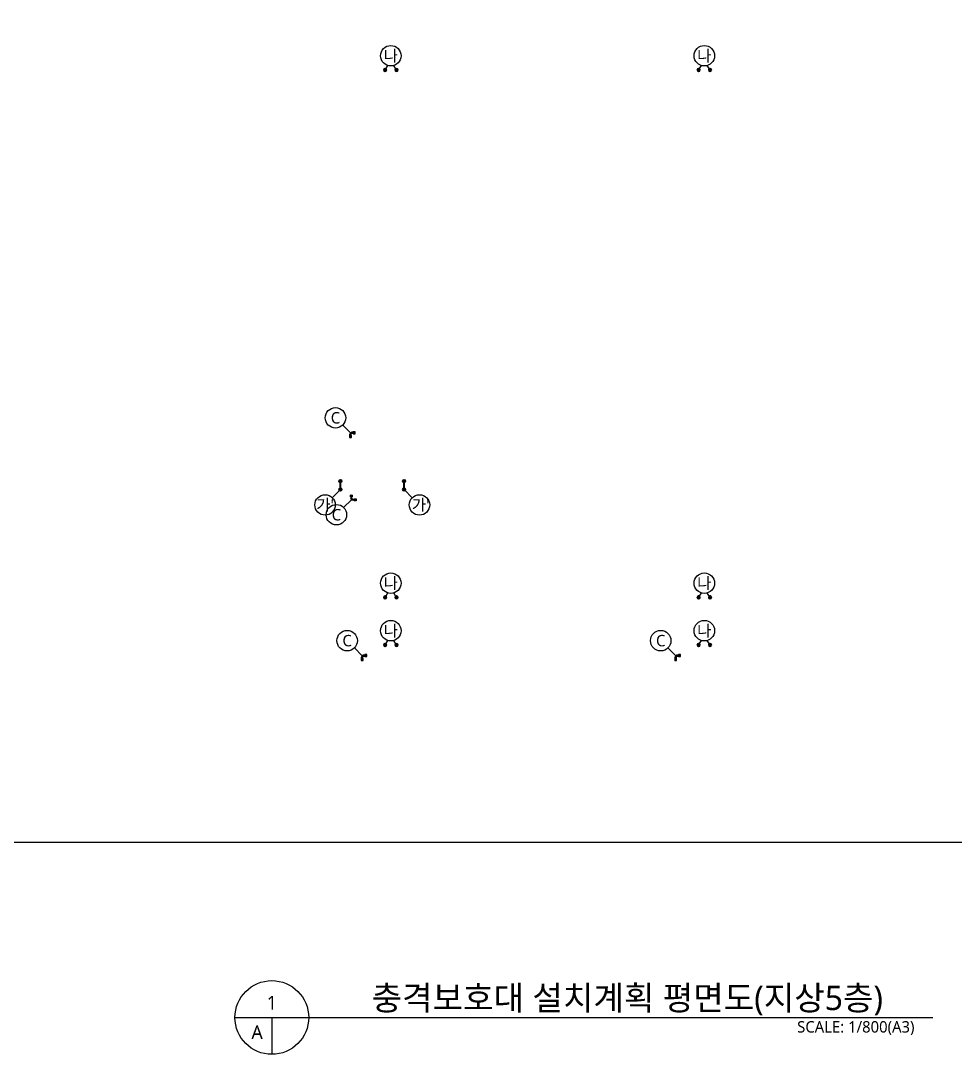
# Model space of a CAD drawing. Header units: millimetres. Extents: x 0 to 323546, y -1160640 to 197746.
# Drawn here: x 98374 to 196748, y -1137539 to -1028769 of the extents above; entities that cross this region are included whole.
import ezdxf
from ezdxf.enums import TextEntityAlignment as Align

# ---------------------------------------------------------------- set-up
doc = ezdxf.new("R2010")
doc.units = ezdxf.units.MM
doc.header["$LTSCALE"] = 1000
doc.header["$MEASUREMENT"] = 0
doc.layers.get('0').update_dxf_attribs({"linetype": 'CONTINUOUS'})
doc.layers.get('Defpoints').update_dxf_attribs({"color": 171, "linetype": 'CONTINUOUS'})
for name, color, linetype in [('A-TEX', 3, 'CONTINUOUS'), ('FLA', 2, 'CONTINUOUS'), ('LEAD', 7, 'CONTINUOUS'), ('POST', 5, 'CONTINUOUS'), ('POST-Bolt', 254, 'CONTINUOUS'), ('POST-c', 254, 'CONTINUOUS'), ('SYM', 7, 'CONTINUOUS'), ('TEXT', 3, 'CONTINUOUS')]:
    doc.layers.add(name, color=color, linetype=linetype)
doc.styles.add('나눔바른고딕', font='NanumBarunGothic.ttf')

# ---------------------------------------------------------------- blocks, each defined once
blk = doc.blocks.new('gfdsgfrdsfsda')
at = {"layer": 'FLA'}
h = blk.add_hatch(color=252, dxfattribs=at)
edge = h.paths.add_edge_path()
edge.add_arc((875466.7392006592, 1894813.961675034), 10, 404.99999999999994, 764.9999999999999, ccw=False)
h = blk.add_hatch(color=252, dxfattribs=at)
edge = h.paths.add_edge_path()
edge.add_arc((875572.8052178362, 1894857.895657857), 10, 359.99999999999994, 719.9999999999999, ccw=False)
h = blk.add_hatch(color=252, dxfattribs=at)
edge = h.paths.add_edge_path()
edge.add_arc((875678.871235015, 1894813.961675035), 10, 315, 674.9999999999999, ccw=False)
h = blk.add_hatch(color=252, dxfattribs=at)
edge = h.paths.add_edge_path()
edge.add_arc((876366.739200656, 1894813.961675034), 10, 404.99999999999994, 764.9999999999999, ccw=False)
h = blk.add_hatch(color=252, dxfattribs=at)
edge = h.paths.add_edge_path()
edge.add_arc((876472.8052178329, 1894857.895657857), 10, 359.99999999999994, 719.9999999999999, ccw=False)
h = blk.add_hatch(color=252, dxfattribs=at)
edge = h.paths.add_edge_path()
edge.add_arc((876578.8712350117, 1894813.961675035), 10, 315, 674.9999999999999, ccw=False)
h = blk.add_hatch(color=252, dxfattribs=at)
edge = h.paths.add_edge_path()
edge.add_arc((875422.8052178371, 1894707.895657856), 10, 449.99999999999994, 809.9999999999999, ccw=False)
h = blk.add_hatch(color=252, dxfattribs=at)
edge = h.paths.add_edge_path()
edge.add_arc((875466.7392006592, 1894601.829640679), 10, 494.9999999999999, 854.9999999999999, ccw=False)
h = blk.add_hatch(color=252, dxfattribs=at)
edge = h.paths.add_edge_path()
edge.add_arc((875572.805217838, 1894557.895657857), 10, 180, 539.9999999999999, ccw=False)
h = blk.add_hatch(color=252, dxfattribs=at)
edge = h.paths.add_edge_path()
edge.add_arc((875678.871235015, 1894601.82964068), 10, 225, 585, ccw=False)
h = blk.add_hatch(color=252, dxfattribs=at)
edge = h.paths.add_edge_path()
edge.add_arc((875722.8052178371, 1894707.895657857), 10, 269.99999999999994, 629.9999999999999, ccw=False)
h = blk.add_hatch(color=252, dxfattribs=at)
edge = h.paths.add_edge_path()
edge.add_arc((876322.8052178338, 1894707.895657856), 10, 449.99999999999994, 809.9999999999999, ccw=False)
h = blk.add_hatch(color=252, dxfattribs=at)
edge = h.paths.add_edge_path()
edge.add_arc((876366.739200656, 1894601.829640679), 10, 494.9999999999999, 854.9999999999999, ccw=False)
h = blk.add_hatch(color=252, dxfattribs=at)
edge = h.paths.add_edge_path()
edge.add_arc((876472.8052178348, 1894557.895657857), 10, 180, 539.9999999999999, ccw=False)
h = blk.add_hatch(color=252, dxfattribs=at)
edge = h.paths.add_edge_path()
edge.add_arc((876578.8712350117, 1894601.82964068), 10, 225, 585, ccw=False)
h = blk.add_hatch(color=252, dxfattribs=at)
edge = h.paths.add_edge_path()
edge.add_arc((876622.8052178338, 1894707.895657857), 10, 269.99999999999994, 629.9999999999999, ccw=False)
at = {"layer": 'FLA', "color": 252}
for centre, radius in [((875572.8052178385, 1894707.895657856), 160), ((875466.7392006597, 1894813.961675034), 10), ((875572.8052178366, 1894857.895657856), 10), ((875678.8712350155, 1894813.961675035), 10), ((876472.8052178352, 1894707.895657856), 160), ((876366.7392006564, 1894813.961675034), 10), ((876472.8052178334, 1894857.895657856), 10), ((876578.8712350122, 1894813.961675035), 10), ((875422.8052178376, 1894707.895657856), 10), ((875466.7392006597, 1894601.829640679), 10), ((875572.8052178385, 1894557.895657856), 10), ((875678.8712350155, 1894601.829640679), 10), ((875722.8052178376, 1894707.895657856), 10), ((876322.8052178343, 1894707.895657856), 10), ((876366.7392006564, 1894601.829640679), 10), ((876472.8052178352, 1894557.895657856), 10), ((876578.8712350122, 1894601.829640679), 10), ((876622.8052178343, 1894707.895657856), 10)]:
    blk.add_circle(centre, radius, dxfattribs=at)
at = {"layer": 'POST'}
for p, q in [((876472.8052178348, 1894757.895657857), (875572.805217839, 1894757.895657857)), ((875572.805217839, 1894657.895657857), (876472.8052178348, 1894657.895657857))]:
    blk.add_line(p, q, dxfattribs=at)
for points in [[(875672.805217839, 1894757.895657857), (875672.805217839, 1894807.895657857), (875472.805217839, 1894807.895657857), (875472.805217839, 1894607.895657857), (875672.805217839, 1894607.895657857), (875672.805217839, 1894657.895657857)], [(876372.8052178348, 1894757.895657857), (876372.8052178348, 1894807.895657857), (876572.8052178348, 1894807.895657857), (876572.8052178348, 1894607.895657857), (876372.8052178348, 1894607.895657857), (876372.8052178348, 1894657.895657857)]]:
    blk.add_lwpolyline(points, dxfattribs=at)
for centre, start, end in [((875572.8052178394, 1894707.895657857), 90, 270), ((875572.8052178394, 1894707.895657857), 270, 90), ((876472.8052178352, 1894707.895657857), 90, 270), ((876472.8052178352, 1894707.895657857), 270, 90)]:
    blk.add_arc(centre, 49.99999999998544, start, end, dxfattribs=at)
at = {"layer": 'POST-Bolt', "color": 252}
for p, q in [((875488.305217839, 1894777.895657857), (875517.305217839, 1894777.895657857)), ((875502.805217839, 1894763.395657857), (875502.805217839, 1894792.395657857)), ((875657.305217839, 1894777.895657857), (875628.305217839, 1894777.895657857)), ((875642.805217839, 1894763.395657857), (875642.805217839, 1894792.395657857)), ((876388.3052178348, 1894777.895657857), (876417.3052178348, 1894777.895657857)), ((876402.8052178348, 1894763.395657857), (876402.8052178348, 1894792.395657857)), ((876557.3052178348, 1894777.895657857), (876528.3052178348, 1894777.895657857)), ((876542.8052178348, 1894763.395657857), (876542.8052178348, 1894792.395657857)), ((875488.305217839, 1894637.895657857), (875517.305217839, 1894637.895657857)), ((875502.805217839, 1894652.395657857), (875502.805217839, 1894623.395657857)), ((875657.305217839, 1894637.895657857), (875628.305217839, 1894637.895657857)), ((875642.805217839, 1894652.395657857), (875642.805217839, 1894623.395657857)), ((876388.3052178348, 1894637.895657857), (876417.3052178348, 1894637.895657857)), ((876402.8052178348, 1894652.395657857), (876402.8052178348, 1894623.395657857)), ((876557.3052178348, 1894637.895657857), (876528.3052178348, 1894637.895657857)), ((876542.8052178348, 1894652.395657857), (876542.8052178348, 1894623.395657857))]:
    blk.add_line(p, q, dxfattribs=at)
for centre in [(875502.8052178394, 1894777.895657857), (875642.8052178394, 1894777.895657857), (876402.8052178352, 1894777.895657857), (876542.8052178352, 1894777.895657857), (875502.8052178394, 1894637.895657857), (875642.8052178394, 1894637.895657857), (876402.8052178352, 1894637.895657857), (876542.8052178352, 1894637.895657857)]:
    blk.add_circle(centre, 4.499999999998691, dxfattribs=at)
at = {"layer": 'POST-c'}
for p, q in [((875572.805217839, 1894607.895657857), (875572.805217839, 1894807.895657857)), ((876472.8052178348, 1894607.895657857), (876472.8052178348, 1894807.895657857)), ((876572.8052178348, 1894707.895657857), (875472.805217839, 1894707.895657857))]:
    blk.add_line(p, q, dxfattribs=at)
blk = doc.blocks.new('SDFASDFFAE')
at = {"layer": 'LEAD'}
blk.add_lwpolyline([(1745.66518067813, -2160.824792437255), (926.2621063297847, -2980.227866783738)], dxfattribs=at)
blk.add_circle((164.0669447375694, -3742.423028375953), 1077.906734698216, dxfattribs=at)
at = {"layer": 'POST', "rotation": 90}
blk.add_blockref('gfdsgfrdsfsda', (1896488.916177593, -877698.2746712193), dxfattribs=at)
at = {"layer": 'A-TEX', "style": '나눔바른고딕'}
blk.add_text("가'", height=1200, dxfattribs=at).set_placement((164.0669447375694, -3742.423028375953), align=Align.MIDDLE_CENTER)
blk = doc.blocks.new('SDFEW')
at = {"layer": 'LEAD'}
blk.add_lwpolyline([(1067.061122460291, 694.4061369374394), (1886.464196808636, -124.9969374090433)], dxfattribs=at)
blk.add_circle((2648.659358400851, -887.1920990012586), 1077.906734698216, dxfattribs=at)
at = {"layer": 'POST', "rotation": 89.99999999999999}
blk.add_blockref('gfdsgfrdsfsda', (1895739.60144126, -874843.0437418446), dxfattribs=at)
at = {"layer": 'A-TEX', "style": '나눔바른고딕'}
blk.add_text("가'", height=1200, dxfattribs=at).set_placement((2773.485988084227, -887.1920990012586), align=Align.MIDDLE_CENTER)
blk = doc.blocks.new('봉형 충격보호대')
at = {"layer": 'FLA'}
h = blk.add_hatch(color=252, dxfattribs=at)
edge = h.paths.add_edge_path()
edge.add_arc((-150.0000000009313, 2.328306436538696e-09), 10, -90, 270)
h = blk.add_hatch(color=252, dxfattribs=at)
edge = h.paths.add_edge_path()
edge.add_arc((-106.0660171778873, 106.0660171792842), 10, -135, 225)
h = blk.add_hatch(color=252, dxfattribs=at)
edge = h.paths.add_edge_path()
edge.add_arc((0, 150.000000001397), 10, -180, 180)
h = blk.add_hatch(color=252, dxfattribs=at)
edge = h.paths.add_edge_path()
edge.add_arc((106.0660171778873, 106.0660171792842), 10, -225, 135)
h = blk.add_hatch(color=252, dxfattribs=at)
edge = h.paths.add_edge_path()
edge.add_arc((149.9999999990687, 4.656612873077393e-10), 10, 90, 450)
h = blk.add_hatch(color=252, dxfattribs=at)
edge = h.paths.add_edge_path()
edge.add_arc((-106.0660171788186, -106.0660171764903), 10, -45, 314.9999999999999)
h = blk.add_hatch(color=252, dxfattribs=at)
edge = h.paths.add_edge_path()
edge.add_arc((-9.313225746154785e-10, -149.999999998603), 10, 0, 360)
h = blk.add_hatch(color=252, dxfattribs=at)
edge = h.paths.add_edge_path()
edge.add_arc((106.0660171769559, -106.0660171764903), 10, 45, 404.9999999999999)
at = {"layer": 'FLA', "color": 252}
for centre, radius in [((0, 0), 160), ((-150, 1.862645149230957e-09), 10), ((-106.0660171778873, 106.0660171788186), 10), ((0, 150.0000000009313), 10), ((106.0660171778873, 106.0660171788186), 10), ((150, 0), 10), ((-106.0660171788186, -106.0660171769559), 10), ((0, -149.9999999990687), 10), ((106.0660171778873, -106.0660171769559), 10)]:
    blk.add_circle(centre, radius, dxfattribs=at)
at = {"layer": 'POST'}
for p, q in [((99.99999999906868, 4.656612873077393e-10), (-100.0000000009313, 4.656612873077393e-10)), ((-9.313225746154785e-10, -99.99999999953434), (-9.313225746154785e-10, 100.0000000004657))]:
    blk.add_line(p, q, dxfattribs=at)
blk.add_lwpolyline([(49.99999999906868, 100.0000000004657), (-100.0000000009313, 100.0000000004657), (-100.0000000009313, -99.99999999953434), (99.99999999906868, -99.99999999953434), (99.99999999906868, 100.0000000004657), (49.99999999906868, 100.0000000004657)], dxfattribs=at)
for start, end in [(0, 180), (180, 0)]:
    blk.add_arc((-9.313225746154785e-10, 0), 49.99999999998544, start, end, dxfattribs=at)
at = {"layer": 'POST-Bolt', "color": 252}
for p, q in [((-55.50000000093132, 70.00000000046566), (-84.50000000093132, 70.00000000046566)), ((-70.00000000093132, 84.50000000046566), (-70.00000000093132, 55.50000000046566)), ((55.49999999906868, 70.00000000046566), (84.49999999906868, 70.00000000046566)), ((69.99999999906868, 84.50000000046566), (69.99999999906868, 55.50000000046566)), ((-55.50000000093132, -69.99999999953434), (-84.50000000093132, -69.99999999953434)), ((-70.00000000093132, -84.49999999953434), (-70.00000000093132, -55.49999999953434)), ((55.49999999906868, -69.99999999953434), (84.49999999906868, -69.99999999953434)), ((69.99999999906868, -84.49999999953434), (69.99999999906868, -55.49999999953434))]:
    blk.add_line(p, q, dxfattribs=at)
for centre in [(-70.00000000093132, 70), (69.99999999906868, 70), (-70.00000000093132, -70), (69.99999999906868, -70)]:
    blk.add_circle(centre, 4.499999999998691, dxfattribs=at)
blk = doc.blocks.new('ASRAWER')
for p, q in [((2207.249763377011, -2210.140181708033), (2457.578879949491, -1776.557433201)), ((3336.539085261524, -2210.140181707917), (3086.20996869207, -1776.557433200651))]:
    blk.add_line(p, q)
at = {"layer": 'LEAD'}
blk.add_circle((2771.894424320199, -745.4955207656603), 1077.906734698216, dxfattribs=at)
at = {"layer": 'POST', "extrusion": (0, 0, -1), "zscale": -1}
for p in [(-2171.894424319267, -2245.495520765777), (-3371.894424319267, -2245.495520765777)]:
    blk.add_blockref('봉형 충격보호대', p, dxfattribs=at)
at = {"layer": 'A-TEX', "style": '나눔바른고딕'}
blk.add_text('나', height=1200, dxfattribs=at).set_placement((2771.894424320199, -745.4955207656603), align=Align.MIDDLE_CENTER)
blk = doc.blocks.new('L형 충격보호대')
at = {"layer": 'POST'}
for p, q in [((-249.9999996048864, -199.999999998603), (-249.9999996048864, 50.00000000395812)), ((-149.9999996048864, 50.00000000395812), (-149.9999996048864, -199.999999998603)), ((200.0000003951136, 250.0000000039581), (-49.9999996048864, 250.0000000039581)), ((-49.9999996048864, 150.0000000039581), (200.0000003951136, 150.0000000039581))]:
    blk.add_line(p, q, dxfattribs=at)
for points in [[(100.0000003951136, 150.0000000039581), (100.0000003951136, 100.0000000039581), (300.0000003951136, 100.0000000039581), (300.0000003951136, 300.0000000039581), (100.0000003951136, 300.0000000039581), (100.0000003951136, 250.0000000039581)], [(-249.9999996048864, -99.99999999860302), (-299.9999996048864, -99.99999999860302), (-299.9999996048864, -299.999999998603), (-99.9999996048864, -299.999999998603), (-99.9999996048864, -99.99999999860302), (-149.9999996048864, -99.99999999860302)]]:
    blk.add_lwpolyline(points, dxfattribs=at)
for centre, radius, start, end in [((-49.9999996048864, 50.00000000395812), 200, 90, 180), ((-49.9999996048864, 50.00000000395812), 100, 90, 180), ((200.0000003946479, 200.0000000039581), 49.99999999998544, 90, 270), ((200.0000003946479, 200.0000000039581), 49.99999999998544, 270, 90), ((-199.9999996048864, -199.9999999990687), 49.99999999998544, 0, 180), ((-199.9999996048864, -199.9999999990687), 49.99999999998544, 180, 0)]:
    blk.add_arc(centre, radius, start, end, dxfattribs=at)
at = {"layer": 'POST-Bolt', "color": 252}
for p, q in [((115.5000003951136, 270.0000000039581), (144.5000003951136, 270.0000000039581)), ((115.5000003951136, 130.0000000039581), (144.5000003951136, 130.0000000039581)), ((130.0000003951136, 255.5000000039581), (130.0000003951136, 284.5000000039581)), ((130.0000003951136, 144.5000000039581), (130.0000003951136, 115.5000000039581)), ((284.5000003951136, 270.0000000039581), (255.5000003951136, 270.0000000039581)), ((284.5000003951136, 130.0000000039581), (255.5000003951136, 130.0000000039581)), ((270.0000003951136, 255.5000000039581), (270.0000003951136, 284.5000000039581)), ((270.0000003951136, 144.5000000039581), (270.0000003951136, 115.5000000039581)), ((-255.4999996048864, -129.999999998603), (-284.4999996048864, -129.999999998603)), ((-255.4999996048864, -269.999999998603), (-284.4999996048864, -269.999999998603)), ((-269.9999996048864, -115.499999998603), (-269.9999996048864, -144.499999998603)), ((-269.9999996048864, -284.499999998603), (-269.9999996048864, -255.499999998603)), ((-144.4999996048864, -129.999999998603), (-115.4999996048864, -129.999999998603)), ((-144.4999996048864, -269.999999998603), (-115.4999996048864, -269.999999998603)), ((-129.9999996048864, -115.499999998603), (-129.9999996048864, -144.499999998603)), ((-129.9999996048864, -284.499999998603), (-129.9999996048864, -255.499999998603))]:
    blk.add_line(p, q, dxfattribs=at)
for centre in [(130.0000003946479, 270.0000000039581), (130.0000003946479, 130.0000000039581), (270.0000003946479, 270.0000000039581), (270.0000003946479, 130.0000000039581), (-269.9999996048864, -129.9999999990687), (-269.9999996048864, -269.9999999990687), (-129.9999996048864, -129.9999999990687), (-129.9999996048864, -269.9999999990687)]:
    blk.add_circle(centre, 4.499999999998691, dxfattribs=at)
at = {"layer": 'POST-c'}
for p, q in [((-199.9999996048864, -299.999999998603), (-199.9999996048864, 50.00000000395812)), ((-49.9999996048864, 200.0000000039581), (300.0000003951136, 200.0000000039581)), ((200.0000003951136, 300.0000000039581), (200.0000003951136, 100.0000000039581)), ((-99.9999996048864, -199.999999998603), (-299.9999996048864, -199.999999998603))]:
    blk.add_line(p, q, dxfattribs=at)
blk.add_arc((-49.9999996048864, 50.00000000395812), 150, 90, 180, dxfattribs=at)
blk = doc.blocks.new('SDFSADFF')
at = {"layer": 'LEAD'}
blk.add_lwpolyline([(6817.993822582415, 2153.993561978132), (5998.590748235001, 1334.590487630718)], dxfattribs=at)
blk.add_circle((5236.395586643252, 572.395326038968), 1077.906734698216, dxfattribs=at)
at = {"layer": 'POST', "xscale": -1, "rotation": 180}
blk.add_blockref('L형 충격보호대', (7009.415178424562, 2345.414918219118), dxfattribs=at)
at = {"layer": 'A-TEX', "style": '나눔바른고딕'}
blk.add_text('C', height=1200, dxfattribs=at).set_placement((5236.395586643252, 572.395326038968), align=Align.MIDDLE_CENTER)
blk = doc.blocks.new('SDFSDFSD')
at = {"layer": 'LEAD'}
blk.add_lwpolyline([(5203.5056136942, 693.7189756436128), (4384.102539346786, 1513.122049991027)], dxfattribs=at)
blk.add_circle((3621.907377755037, 2275.317211582777), 1077.906734698216, dxfattribs=at)
at = {"layer": 'POST'}
blk.add_blockref('L형 충격보호대', (5394.926969536347, 502.2976194026269), dxfattribs=at)
at = {"layer": 'A-TEX', "style": '나눔바른고딕', "text_generation_flag": 4}
blk.add_text('C', height=1200, dxfattribs=at).set_placement((3621.907377755037, 2275.317211582777), align=Align.MIDDLE_CENTER)

msp = doc.modelspace()

# ---------------------------------------------------------------- linework, layer by layer
at = {"layer": 'Defpoints', "ltscale": 10000}
msp.add_lwpolyline([(292000.0000000033, -954254.0571730834), (8000.00000000326, -954254.0571730834), (8000.00000000326, -1115221.911034522), (292000.0000000033, -1115221.911034522)], close=True, dxfattribs=at)
at = {"layer": 'SYM'}
for p, q in [((120932.4431100327, -1133660.41954982), (194382.708405121, -1133660.41954982)), ((124811.2309888217, -1133660.41954982), (124811.2309888217, -1137539.207428607))]:
    msp.add_line(p, q, dxfattribs=at)
msp.add_circle((124811.2309888217, -1133660.41954982), 3878.787878787879, dxfattribs=at)

# ---------------------------------------------------------------- block references
for name, p in [('ASRAWER', (134558.2023750789, -1031713.975811439)), ('ASRAWER', (167558.2023750789, -1031713.975811439)), ('SDFSDFSD', (127885.1698295944, -1072836.768951685)), ('SDFASDFFAE', (130249.0762798054, -1075984.001878819)), ('SDFEW', (137698.3910160556, -1078839.232808195)), ('SDFSADFF', (126370.68162067, -1081329.886250359)), ('ASRAWER', (134558.202375145, -1087213.975811449)), ('ASRAWER', (167558.202375145, -1087213.975811449)), ('ASRAWER', (134558.2023751469, -1092213.975811456)), ('ASRAWER', (167558.2023751469, -1092213.975811456)), ('SDFSDFSD', (129112.3740730551, -1096284.20725173)), ('SDFSDFSD', (162116.4746351936, -1096284.20725173))]:
    msp.add_blockref(name, p)

# ---------------------------------------------------------------- texts
at = {"layer": 'TEXT', "style": '나눔바른고딕'}
msp.add_text('충격보호대 설치계획 평면도(지상5층)', height=2560, dxfattribs=at).set_placement((135302.2623534042, -1132884.661974064))
for s, p in [('1', (124811.2309888217, -1132108.904398236)), ('A', (123259.7158373136, -1135211.934701356))]:
    msp.add_text(s, height=1440, dxfattribs=at).set_placement(p, align=Align.MIDDLE)
msp.add_text('SCALE: 1/800(A3)', height=1200, dxfattribs=at).set_placement((192448.700257561, -1134048.298337698), align=Align.TOP_RIGHT)

doc.saveas('drawing.dxf')
